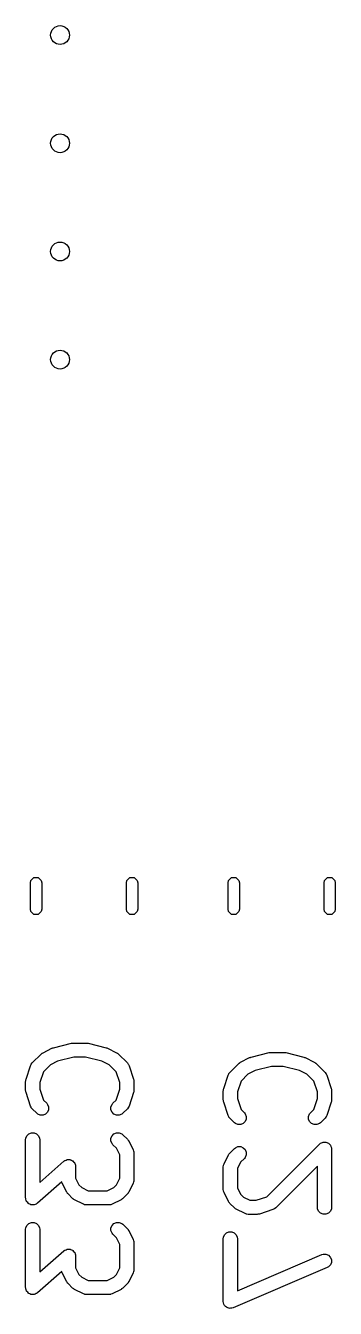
# Model space of a CAD drawing. Extents: x 2.52 to 5.05, y -5.23 to -2.64.
# Drawn here: x 3.771 to 3.9, y -4.488 to -3.951 of the extents above; entities that cross this region are included whole.
import ezdxf

# ---------------------------------------------------------------- set-up
doc = ezdxf.new("R2010")
doc.units = 0
doc.header["$MEASUREMENT"] = 0
doc.layers.add('BLACK', color=7, linetype='CONTINUOUS')

msp = doc.modelspace()

# ---------------------------------------------------------------- linework, layer by layer
at = {"layer": 'BLACK', "linetype": 'CONTINUOUS'}
for p, q in [((3.77283, -4.30943), (3.77301, -4.30852)), ((3.77283, -4.3205), (3.77283, -4.30943)), ((3.77301, -4.30852), (3.77429, -4.30724)), ((3.77429, -4.30724), (3.7761, -4.30724)), ((3.7761, -4.30724), (3.77738, -4.30852)), ((3.77738, -4.30852), (3.77756, -4.30943)), ((3.77756, -4.30943), (3.77756, -4.3205)), ((3.81299, -4.30943), (3.81317, -4.30852)), ((3.81299, -4.3205), (3.81299, -4.30943)), ((3.81317, -4.30852), (3.81445, -4.30724)), ((3.81445, -4.30724), (3.81626, -4.30724)), ((3.81626, -4.30724), (3.81754, -4.30852)), ((3.81754, -4.30852), (3.81772, -4.30943)), ((3.81772, -4.30943), (3.81772, -4.3205)), ((3.85551, -4.30943), (3.85569, -4.30852)), ((3.85551, -4.3205), (3.85551, -4.30943)), ((3.85569, -4.30852), (3.85697, -4.30724)), ((3.85697, -4.30724), (3.85878, -4.30724)), ((3.85878, -4.30724), (3.86006, -4.30852)), ((3.86006, -4.30852), (3.86024, -4.30943)), ((3.86024, -4.30943), (3.86024, -4.3205)), ((3.89567, -4.30943), (3.89585, -4.30852)), ((3.89567, -4.3205), (3.89567, -4.30943)), ((3.89585, -4.30852), (3.89713, -4.30724)), ((3.89713, -4.30724), (3.89894, -4.30724)), ((3.89894, -4.30724), (3.90021, -4.30852)), ((3.90021, -4.30852), (3.90039, -4.30943)), ((3.90039, -4.30943), (3.90039, -4.3205)), ((3.77301, -4.3214), (3.77283, -4.3205)), ((3.77756, -4.3205), (3.77738, -4.3214)), ((3.81317, -4.3214), (3.81299, -4.3205)), ((3.81772, -4.3205), (3.81754, -4.3214)), ((3.85569, -4.3214), (3.85551, -4.3205)), ((3.86024, -4.3205), (3.86006, -4.3214)), ((3.89585, -4.3214), (3.89567, -4.3205)), ((3.90039, -4.3205), (3.90021, -4.3214)), ((3.77429, -4.32268), (3.77301, -4.3214)), ((3.7761, -4.32268), (3.77429, -4.32268)), ((3.77738, -4.3214), (3.7761, -4.32268)), ((3.81445, -4.32268), (3.81317, -4.3214)), ((3.81626, -4.32268), (3.81445, -4.32268)), ((3.81754, -4.3214), (3.81626, -4.32268)), ((3.85697, -4.32268), (3.85569, -4.3214)), ((3.85878, -4.32268), (3.85697, -4.32268)), ((3.86006, -4.3214), (3.85878, -4.32268)), ((3.89713, -4.32268), (3.89585, -4.3214)), ((3.89894, -4.32268), (3.89713, -4.32268)), ((3.90021, -4.3214), (3.89894, -4.32268)), ((3.77812, -4.38056), (3.78187, -4.37869)), ((3.78187, -4.37869), (3.78191, -4.37867)), ((3.78191, -4.37867), (3.78192, -4.37866)), ((3.78192, -4.37866), (3.78217, -4.37857)), ((3.78217, -4.37857), (3.78241, -4.37848)), ((3.78241, -4.37848), (3.78243, -4.37848)), ((3.78243, -4.37848), (3.78247, -4.37846)), ((3.78247, -4.37846), (3.78997, -4.37659)), ((3.78997, -4.37659), (3.79007, -4.37657)), ((3.79007, -4.37657), (3.79011, -4.37656)), ((3.79011, -4.37656), (3.79033, -4.37654)), ((3.79033, -4.37654), (3.79054, -4.3765)), ((3.79054, -4.3765), (3.79058, -4.37651)), ((3.79058, -4.37651), (3.79068, -4.3765)), ((3.79068, -4.3765), (3.79631, -4.3765)), ((3.79631, -4.3765), (3.79641, -4.37651)), ((3.79641, -4.37651), (3.79645, -4.3765)), ((3.79645, -4.3765), (3.79667, -4.37654)), ((3.79667, -4.37654), (3.79689, -4.37656)), ((3.79689, -4.37656), (3.79693, -4.37657)), ((3.79693, -4.37657), (3.79703, -4.37659)), ((3.79703, -4.37659), (3.80452, -4.37846)), ((3.80452, -4.37846), (3.80457, -4.37848)), ((3.80457, -4.37848), (3.80459, -4.37848)), ((3.80459, -4.37848), (3.80483, -4.37857)), ((3.80483, -4.37857), (3.80507, -4.37866)), ((3.80507, -4.37866), (3.80509, -4.37867)), ((3.80509, -4.37867), (3.80513, -4.37869)), ((3.80513, -4.37869), (3.80888, -4.38056)), ((3.77323, -4.38531), (3.7736, -4.38486)), ((3.7736, -4.38486), (3.77735, -4.38111)), ((3.77735, -4.38111), (3.77757, -4.38093)), ((3.77757, -4.38093), (3.77763, -4.38087)), ((3.77763, -4.38087), (3.77771, -4.38081)), ((3.77771, -4.38081), (3.7778, -4.38075)), ((3.7778, -4.38075), (3.77787, -4.38072)), ((3.77787, -4.38072), (3.77812, -4.38056)), ((3.78422, -4.38411), (3.78119, -4.38563)), ((3.79105, -4.38241), (3.78422, -4.38411)), ((3.79595, -4.38241), (3.79105, -4.38241)), ((3.80278, -4.38411), (3.79595, -4.38241)), ((3.80581, -4.38563), (3.80278, -4.38411)), ((3.80888, -4.38056), (3.80913, -4.38072)), ((3.80913, -4.38072), (3.8092, -4.38075)), ((3.8092, -4.38075), (3.80928, -4.38081)), ((3.80928, -4.38081), (3.80937, -4.38087)), ((3.80937, -4.38087), (3.80942, -4.38093)), ((3.80942, -4.38093), (3.80965, -4.38111)), ((3.80965, -4.38111), (3.81339, -4.38486)), ((3.81339, -4.38486), (3.81376, -4.38531)), ((3.85628, -4.3888), (3.86003, -4.38505)), ((3.86003, -4.38505), (3.86025, -4.38487)), ((3.86025, -4.38487), (3.8603, -4.38481)), ((3.8603, -4.38481), (3.86039, -4.38475)), ((3.86039, -4.38475), (3.86047, -4.38468)), ((3.86047, -4.38468), (3.86054, -4.38465)), ((3.86054, -4.38465), (3.86079, -4.3845)), ((3.86079, -4.3845), (3.86454, -4.38262)), ((3.86454, -4.38262), (3.86458, -4.38261)), ((3.86458, -4.38261), (3.8646, -4.38259)), ((3.8646, -4.38259), (3.86484, -4.38251)), ((3.86484, -4.38251), (3.86508, -4.38242)), ((3.86508, -4.38242), (3.8651, -4.38241)), ((3.8651, -4.38241), (3.86515, -4.3824)), ((3.86515, -4.3824), (3.87265, -4.38052)), ((3.87265, -4.38052), (3.87275, -4.38051)), ((3.87275, -4.38051), (3.87279, -4.38049)), ((3.87279, -4.38049), (3.873, -4.38047)), ((3.873, -4.38047), (3.87322, -4.38044)), ((3.87322, -4.38044), (3.87326, -4.38045)), ((3.87326, -4.38045), (3.87336, -4.38044)), ((3.87336, -4.38044), (3.87899, -4.38044)), ((3.87899, -4.38044), (3.87909, -4.38045)), ((3.87909, -4.38045), (3.87913, -4.38044)), ((3.87913, -4.38044), (3.87935, -4.38047)), ((3.87935, -4.38047), (3.87956, -4.38049)), ((3.87956, -4.38049), (3.8796, -4.38051)), ((3.8796, -4.38051), (3.8797, -4.38052)), ((3.8797, -4.38052), (3.8872, -4.3824)), ((3.8872, -4.3824), (3.88724, -4.38241)), ((3.88724, -4.38241), (3.88727, -4.38242)), ((3.88727, -4.38242), (3.8875, -4.38251)), ((3.8875, -4.38251), (3.88775, -4.38259)), ((3.88775, -4.38259), (3.88776, -4.38261)), ((3.88776, -4.38261), (3.88781, -4.38262)), ((3.88781, -4.38262), (3.89156, -4.3845)), ((3.89156, -4.3845), (3.8918, -4.38465)), ((3.8918, -4.38465), (3.89188, -4.38468)), ((3.89188, -4.38468), (3.89196, -4.38475)), ((3.89196, -4.38475), (3.89205, -4.38481)), ((3.89205, -4.38481), (3.8921, -4.38487)), ((3.8921, -4.38487), (3.89232, -4.38505)), ((3.89232, -4.38505), (3.89607, -4.3888)), ((3.77101, -4.39164), (3.77289, -4.38602)), ((3.77289, -4.38602), (3.77312, -4.38549)), ((3.77312, -4.38549), (3.77319, -4.38541)), ((3.77319, -4.38541), (3.77323, -4.38531)), ((3.77827, -4.38855), (3.77676, -4.39306)), ((3.78119, -4.38563), (3.77827, -4.38855)), ((3.80873, -4.38855), (3.80581, -4.38563)), ((3.81023, -4.39306), (3.80873, -4.38855)), ((3.81376, -4.38531), (3.8138, -4.38541)), ((3.8138, -4.38541), (3.81387, -4.38549)), ((3.81387, -4.38549), (3.81411, -4.38602)), ((3.81411, -4.38602), (3.81598, -4.39164)), ((3.85369, -4.39558), (3.85556, -4.38995)), ((3.85556, -4.38995), (3.8558, -4.38943)), ((3.8558, -4.38943), (3.85587, -4.38935)), ((3.85587, -4.38935), (3.85591, -4.38925)), ((3.85591, -4.38925), (3.85628, -4.3888)), ((3.86386, -4.38957), (3.86094, -4.39248)), ((3.86689, -4.38805), (3.86386, -4.38957)), ((3.87373, -4.38634), (3.86689, -4.38805)), ((3.87862, -4.38634), (3.87373, -4.38634)), ((3.88545, -4.38805), (3.87862, -4.38634)), ((3.88849, -4.38957), (3.88545, -4.38805)), ((3.8914, -4.39248), (3.88849, -4.38957)), ((3.89607, -4.3888), (3.89644, -4.38925)), ((3.89644, -4.38925), (3.89648, -4.38935)), ((3.89648, -4.38935), (3.89655, -4.38943)), ((3.89655, -4.38943), (3.89679, -4.38995)), ((3.89679, -4.38995), (3.89866, -4.39558)), ((3.77086, -4.39258), (3.77089, -4.39228)), ((3.77086, -4.39633), (3.77086, -4.39258)), ((3.77088, -4.39221), (3.77091, -4.3921)), ((3.77089, -4.39228), (3.77088, -4.39221)), ((3.77091, -4.3921), (3.77092, -4.392)), ((3.77092, -4.392), (3.77095, -4.39193)), ((3.77095, -4.39193), (3.77101, -4.39164)), ((3.77676, -4.39306), (3.77676, -4.39585)), ((3.77676, -4.39585), (3.77827, -4.40035)), ((3.80873, -4.40035), (3.81023, -4.39585)), ((3.81023, -4.39585), (3.81023, -4.39306)), ((3.81598, -4.39164), (3.81605, -4.39193)), ((3.81605, -4.39193), (3.81608, -4.392)), ((3.81608, -4.392), (3.81609, -4.3921)), ((3.81609, -4.3921), (3.81611, -4.39221)), ((3.81611, -4.39221), (3.81611, -4.39228)), ((3.81611, -4.39228), (3.81613, -4.39258)), ((3.81613, -4.39258), (3.81613, -4.39633)), ((3.85359, -4.39594), (3.85362, -4.39586)), ((3.85362, -4.39586), (3.85369, -4.39558)), ((3.86094, -4.39248), (3.85944, -4.39699)), ((3.89291, -4.39699), (3.8914, -4.39248)), ((3.89866, -4.39558), (3.89873, -4.39586)), ((3.89873, -4.39586), (3.89876, -4.39594)), ((3.77089, -4.39662), (3.77086, -4.39633)), ((3.77088, -4.39669), (3.77089, -4.39662)), ((3.77091, -4.3968), (3.77088, -4.39669)), ((3.77092, -4.3969), (3.77091, -4.3968)), ((3.77095, -4.39697), (3.77092, -4.3969)), ((3.77101, -4.39726), (3.77095, -4.39697)), ((3.77289, -4.40288), (3.77101, -4.39726)), ((3.77827, -4.40035), (3.77965, -4.40174)), ((3.80734, -4.40174), (3.80873, -4.40035)), ((3.81598, -4.39726), (3.81411, -4.40288)), ((3.81605, -4.39697), (3.81598, -4.39726)), ((3.81608, -4.3969), (3.81605, -4.39697)), ((3.81609, -4.3968), (3.81608, -4.3969)), ((3.81611, -4.39669), (3.81609, -4.3968)), ((3.81613, -4.39633), (3.81611, -4.39662)), ((3.81611, -4.39662), (3.81611, -4.39669)), ((3.85354, -4.39651), (3.85356, -4.39622)), ((3.85354, -4.40026), (3.85354, -4.39651)), ((3.85356, -4.40055), (3.85354, -4.40026)), ((3.85356, -4.39614), (3.85358, -4.39604)), ((3.85356, -4.39622), (3.85356, -4.39614)), ((3.85356, -4.40063), (3.85356, -4.40055)), ((3.85358, -4.40073), (3.85356, -4.40063)), ((3.85358, -4.39604), (3.85359, -4.39594)), ((3.85359, -4.40084), (3.85358, -4.40073)), ((3.85362, -4.40091), (3.85359, -4.40084)), ((3.85369, -4.4012), (3.85362, -4.40091)), ((3.85556, -4.40682), (3.85369, -4.4012)), ((3.85944, -4.39699), (3.85944, -4.39978)), ((3.85944, -4.39978), (3.86094, -4.40429)), ((3.8914, -4.40429), (3.89291, -4.39978)), ((3.89291, -4.39978), (3.89291, -4.39699)), ((3.89866, -4.4012), (3.89679, -4.40682)), ((3.89873, -4.40091), (3.89866, -4.4012)), ((3.89876, -4.40084), (3.89873, -4.40091)), ((3.89876, -4.39594), (3.89877, -4.39604)), ((3.89877, -4.40073), (3.89876, -4.40084)), ((3.89877, -4.39604), (3.89879, -4.39614)), ((3.89879, -4.40063), (3.89877, -4.40073)), ((3.89879, -4.39614), (3.89878, -4.39622)), ((3.89878, -4.39622), (3.89881, -4.39651)), ((3.89881, -4.40026), (3.89878, -4.40055)), ((3.89878, -4.40055), (3.89879, -4.40063)), ((3.89881, -4.39651), (3.89881, -4.40026)), ((3.77312, -4.40341), (3.77289, -4.40288)), ((3.77319, -4.40349), (3.77312, -4.40341)), ((3.77323, -4.40359), (3.77319, -4.40349)), ((3.7736, -4.40404), (3.77323, -4.40359)), ((3.77547, -4.40591), (3.7736, -4.40404)), ((3.77592, -4.40628), (3.77547, -4.40591)), ((3.77699, -4.40672), (3.77592, -4.40628)), ((3.7792, -4.40628), (3.77814, -4.40672)), ((3.78002, -4.40546), (3.7792, -4.40628)), ((3.77965, -4.40174), (3.78002, -4.40218)), ((3.78002, -4.40218), (3.78046, -4.40325)), ((3.78046, -4.4044), (3.78002, -4.40546)), ((3.78046, -4.40325), (3.78046, -4.4044)), ((3.80654, -4.40325), (3.80698, -4.40218)), ((3.80654, -4.4044), (3.80654, -4.40325)), ((3.80698, -4.40546), (3.80654, -4.4044)), ((3.80698, -4.40218), (3.80734, -4.40174)), ((3.80779, -4.40628), (3.80698, -4.40546)), ((3.80886, -4.40672), (3.80779, -4.40628)), ((3.81107, -4.40628), (3.81001, -4.40672)), ((3.81152, -4.40591), (3.81107, -4.40628)), ((3.81339, -4.40404), (3.81152, -4.40591)), ((3.81376, -4.40359), (3.81339, -4.40404)), ((3.8138, -4.40349), (3.81376, -4.40359)), ((3.81387, -4.40341), (3.8138, -4.40349)), ((3.81411, -4.40288), (3.81387, -4.40341)), ((3.86094, -4.40429), (3.86233, -4.40567)), ((3.86233, -4.40567), (3.86269, -4.40612)), ((3.86269, -4.40612), (3.86313, -4.40719)), ((3.88921, -4.40719), (3.88965, -4.40612)), ((3.88965, -4.40612), (3.89002, -4.40567)), ((3.89002, -4.40567), (3.8914, -4.40429)), ((3.77814, -4.40672), (3.77699, -4.40672)), ((3.81001, -4.40672), (3.80886, -4.40672)), ((3.8558, -4.40735), (3.85556, -4.40682)), ((3.85587, -4.40743), (3.8558, -4.40735)), ((3.85591, -4.40753), (3.85587, -4.40743)), ((3.85628, -4.40797), (3.85591, -4.40753)), ((3.85815, -4.40985), (3.85628, -4.40797)), ((3.8586, -4.41022), (3.85815, -4.40985)), ((3.85966, -4.41066), (3.8586, -4.41022)), ((3.86081, -4.41066), (3.85966, -4.41066)), ((3.86188, -4.41022), (3.86081, -4.41066)), ((3.86269, -4.4094), (3.86188, -4.41022)), ((3.86313, -4.40834), (3.86269, -4.4094)), ((3.86313, -4.40719), (3.86313, -4.40834)), ((3.88921, -4.40834), (3.88921, -4.40719)), ((3.88965, -4.4094), (3.88921, -4.40834)), ((3.89047, -4.41022), (3.88965, -4.4094)), ((3.89153, -4.41066), (3.89047, -4.41022)), ((3.89269, -4.41066), (3.89153, -4.41066)), ((3.89375, -4.41022), (3.89269, -4.41066)), ((3.8942, -4.40985), (3.89375, -4.41022)), ((3.89607, -4.40797), (3.8942, -4.40985)), ((3.89644, -4.40753), (3.89607, -4.40797)), ((3.89648, -4.40743), (3.89644, -4.40753)), ((3.89655, -4.40735), (3.89648, -4.40743)), ((3.89679, -4.40682), (3.89655, -4.40735)), ((3.77086, -4.41695), (3.77092, -4.41637)), ((3.77086, -4.44132), (3.77086, -4.41695)), ((3.77092, -4.41637), (3.77136, -4.41531)), ((3.77136, -4.41531), (3.77217, -4.41449)), ((3.77217, -4.41449), (3.77324, -4.41405)), ((3.77324, -4.41405), (3.77439, -4.41405)), ((3.77439, -4.41405), (3.77545, -4.41449)), ((3.77545, -4.41449), (3.77627, -4.41531)), ((3.77627, -4.41531), (3.77671, -4.41637)), ((3.77671, -4.41637), (3.77676, -4.41695)), ((3.77676, -4.41695), (3.77676, -4.43481)), ((3.80654, -4.41637), (3.80698, -4.41531)), ((3.80654, -4.41752), (3.80654, -4.41637)), ((3.80698, -4.41531), (3.80779, -4.41449)), ((3.80779, -4.41449), (3.80886, -4.41405)), ((3.80886, -4.41405), (3.81001, -4.41405)), ((3.81001, -4.41405), (3.81107, -4.41449)), ((3.81107, -4.41449), (3.81152, -4.41486)), ((3.81152, -4.41486), (3.81339, -4.41673)), ((3.81339, -4.41673), (3.81358, -4.41696)), ((3.81358, -4.41696), (3.81364, -4.41701)), ((3.81364, -4.41701), (3.8137, -4.4171)), ((3.8137, -4.4171), (3.81376, -4.41718)), ((3.81376, -4.41718), (3.81379, -4.41725)), ((3.81379, -4.41725), (3.81395, -4.4175)), ((3.80698, -4.41859), (3.80654, -4.41752)), ((3.80734, -4.41904), (3.80698, -4.41859)), ((3.80888, -4.42057), (3.80734, -4.41904)), ((3.81023, -4.42327), (3.80888, -4.42057)), ((3.81395, -4.4175), (3.81582, -4.42125)), ((3.81582, -4.42125), (3.81603, -4.42179)), ((3.81603, -4.42179), (3.81604, -4.4219)), ((3.81604, -4.4219), (3.81608, -4.422)), ((3.81608, -4.422), (3.81613, -4.42257)), ((3.81613, -4.42257), (3.81613, -4.43382)), ((3.85609, -4.42277), (3.85628, -4.42255)), ((3.85628, -4.42255), (3.85815, -4.42067)), ((3.85815, -4.42067), (3.8586, -4.4203)), ((3.8586, -4.4203), (3.85966, -4.41986)), ((3.85966, -4.41986), (3.86081, -4.41986)), ((3.86081, -4.41986), (3.86188, -4.4203)), ((3.86188, -4.4203), (3.86269, -4.42112)), ((3.86269, -4.42112), (3.86313, -4.42218)), ((3.86313, -4.42218), (3.86313, -4.42334)), ((3.87177, -4.4408), (3.89377, -4.4188)), ((3.89377, -4.4188), (3.89422, -4.41843)), ((3.89422, -4.41843), (3.89497, -4.41812)), ((3.89497, -4.41812), (3.89528, -4.41799)), ((3.89528, -4.41799), (3.89644, -4.41799)), ((3.89644, -4.41799), (3.8975, -4.41843)), ((3.8975, -4.41843), (3.89831, -4.41924)), ((3.89831, -4.41924), (3.89857, -4.41986)), ((3.89857, -4.41986), (3.89876, -4.42031)), ((3.89876, -4.42031), (3.89881, -4.42088)), ((3.89881, -4.42088), (3.89881, -4.44526)), ((3.77676, -4.43481), (3.78687, -4.42597)), ((3.78687, -4.42597), (3.78711, -4.4258)), ((3.78711, -4.4258), (3.78717, -4.42574)), ((3.78717, -4.42574), (3.78722, -4.42572)), ((3.78722, -4.42572), (3.78734, -4.42564)), ((3.78734, -4.42564), (3.78779, -4.42548)), ((3.78779, -4.42548), (3.78823, -4.4253)), ((3.78823, -4.4253), (3.78833, -4.4253)), ((3.78833, -4.4253), (3.78843, -4.42527)), ((3.78843, -4.42527), (3.78891, -4.4253)), ((3.78891, -4.4253), (3.78939, -4.4253)), ((3.78939, -4.4253), (3.78948, -4.42534)), ((3.78948, -4.42534), (3.78958, -4.42535)), ((3.78958, -4.42535), (3.79001, -4.42556)), ((3.79001, -4.42556), (3.79045, -4.42574)), ((3.79045, -4.42574), (3.79052, -4.42581)), ((3.79052, -4.42581), (3.79061, -4.42586)), ((3.79061, -4.42586), (3.79093, -4.42622)), ((3.79093, -4.42622), (3.79127, -4.42656)), ((3.79127, -4.42656), (3.7913, -4.42665)), ((3.7913, -4.42665), (3.79137, -4.42672)), ((3.79137, -4.42672), (3.79152, -4.42718)), ((3.79152, -4.42718), (3.79171, -4.42762)), ((3.79171, -4.42762), (3.79172, -4.42776)), ((3.79172, -4.42776), (3.79174, -4.42781)), ((3.79174, -4.42781), (3.79173, -4.42789)), ((3.79173, -4.42789), (3.79176, -4.4282)), ((3.81023, -4.43312), (3.81023, -4.42327)), ((3.85354, -4.42838), (3.85359, -4.42781)), ((3.85359, -4.42781), (3.85363, -4.42771)), ((3.85363, -4.42771), (3.85364, -4.4276)), ((3.85364, -4.4276), (3.85385, -4.42706)), ((3.85385, -4.42706), (3.85572, -4.42331)), ((3.85572, -4.42331), (3.85588, -4.42307)), ((3.85588, -4.42307), (3.85591, -4.42299)), ((3.85591, -4.42299), (3.85598, -4.42291)), ((3.85598, -4.42291), (3.85603, -4.42282)), ((3.85603, -4.42282), (3.85609, -4.42277)), ((3.86079, -4.42638), (3.85944, -4.42908)), ((3.86233, -4.42485), (3.86079, -4.42638)), ((3.86269, -4.4244), (3.86233, -4.42485)), ((3.86313, -4.42334), (3.86269, -4.4244)), ((3.89291, -4.42801), (3.87545, -4.44547)), ((3.89291, -4.44526), (3.89291, -4.42801)), ((3.79176, -4.4282), (3.79176, -4.43312)), ((3.79176, -4.43312), (3.79311, -4.43582)), ((3.80888, -4.43582), (3.81023, -4.43312)), ((3.85354, -4.43776), (3.85354, -4.42838)), ((3.85944, -4.42908), (3.85944, -4.43706)), ((3.78597, -4.43461), (3.77576, -4.44354)), ((3.78617, -4.43514), (3.78597, -4.43461)), ((3.78804, -4.43889), (3.78617, -4.43514)), ((3.79311, -4.43582), (3.79431, -4.43702)), ((3.79431, -4.43702), (3.79701, -4.43837)), ((3.79701, -4.43837), (3.80499, -4.43837)), ((3.80499, -4.43837), (3.80768, -4.43702)), ((3.80768, -4.43702), (3.80888, -4.43582)), ((3.81582, -4.43514), (3.81395, -4.43889)), ((3.81603, -4.4346), (3.81582, -4.43514)), ((3.81604, -4.43449), (3.81603, -4.4346)), ((3.81608, -4.4344), (3.81604, -4.43449)), ((3.81613, -4.43382), (3.81608, -4.4344)), ((3.85359, -4.43833), (3.85354, -4.43776)), ((3.85363, -4.43843), (3.85359, -4.43833)), ((3.85364, -4.43854), (3.85363, -4.43843)), ((3.85385, -4.43908), (3.85364, -4.43854)), ((3.85944, -4.43706), (3.86079, -4.43976)), ((3.77089, -4.44162), (3.77086, -4.44132)), ((3.77088, -4.4417), (3.77089, -4.44162)), ((3.7709, -4.44176), (3.77088, -4.4417)), ((3.77092, -4.4419), (3.7709, -4.44176)), ((3.7711, -4.44234), (3.77092, -4.4419)), ((3.77125, -4.44279), (3.7711, -4.44234)), ((3.77132, -4.44287), (3.77125, -4.44279)), ((3.77136, -4.44296), (3.77132, -4.44287)), ((3.7717, -4.4433), (3.77136, -4.44296)), ((3.77201, -4.44366), (3.7717, -4.4433)), ((3.7721, -4.4437), (3.77201, -4.44366)), ((3.77217, -4.44377), (3.7721, -4.4437)), ((3.77261, -4.44396), (3.77217, -4.44377)), ((3.77304, -4.44417), (3.77261, -4.44396)), ((3.77314, -4.44418), (3.77304, -4.44417)), ((3.77324, -4.44422), (3.77314, -4.44418)), ((3.77372, -4.44422), (3.77324, -4.44422)), ((3.77419, -4.44425), (3.77372, -4.44422)), ((3.77429, -4.44422), (3.77419, -4.44425)), ((3.77439, -4.44422), (3.77429, -4.44422)), ((3.77483, -4.44403), (3.77439, -4.44422)), ((3.77529, -4.44388), (3.77483, -4.44403)), ((3.7754, -4.4438), (3.77529, -4.44388)), ((3.77545, -4.44377), (3.7754, -4.4438)), ((3.77551, -4.44372), (3.77545, -4.44377)), ((3.77576, -4.44354), (3.77551, -4.44372)), ((3.7882, -4.43914), (3.78804, -4.43889)), ((3.78823, -4.43921), (3.7882, -4.43914)), ((3.7883, -4.43929), (3.78823, -4.43921)), ((3.78835, -4.43938), (3.7883, -4.43929)), ((3.78841, -4.43943), (3.78835, -4.43938)), ((3.7886, -4.43966), (3.78841, -4.43943)), ((3.79047, -4.44153), (3.7886, -4.43966)), ((3.7907, -4.44172), (3.79047, -4.44153)), ((3.79075, -4.44178), (3.7907, -4.44172)), ((3.79084, -4.44183), (3.79075, -4.44178)), ((3.79092, -4.4419), (3.79084, -4.44183)), ((3.79099, -4.44193), (3.79092, -4.4419)), ((3.79124, -4.44209), (3.79099, -4.44193)), ((3.79499, -4.44396), (3.79124, -4.44209)), ((3.79553, -4.44417), (3.79499, -4.44396)), ((3.79563, -4.44418), (3.79553, -4.44417)), ((3.79573, -4.44422), (3.79563, -4.44418)), ((3.79631, -4.44427), (3.79573, -4.44422)), ((3.80626, -4.44422), (3.80568, -4.44427)), ((3.80636, -4.44418), (3.80626, -4.44422)), ((3.80646, -4.44417), (3.80636, -4.44418)), ((3.807, -4.44396), (3.80646, -4.44417)), ((3.81075, -4.44209), (3.807, -4.44396)), ((3.811, -4.44193), (3.81075, -4.44209)), ((3.81107, -4.4419), (3.811, -4.44193)), ((3.81115, -4.44183), (3.81107, -4.4419)), ((3.81124, -4.44178), (3.81115, -4.44183)), ((3.81129, -4.44172), (3.81124, -4.44178)), ((3.81152, -4.44153), (3.81129, -4.44172)), ((3.81339, -4.43966), (3.81152, -4.44153)), ((3.81358, -4.43943), (3.81339, -4.43966)), ((3.81364, -4.43938), (3.81358, -4.43943)), ((3.8137, -4.43929), (3.81364, -4.43938)), ((3.81376, -4.43921), (3.8137, -4.43929)), ((3.81379, -4.43914), (3.81376, -4.43921)), ((3.81395, -4.43889), (3.81379, -4.43914)), ((3.85572, -4.44283), (3.85385, -4.43908)), ((3.85588, -4.44308), (3.85572, -4.44283)), ((3.85591, -4.44315), (3.85588, -4.44308)), ((3.85598, -4.44323), (3.85591, -4.44315)), ((3.85603, -4.44332), (3.85598, -4.44323)), ((3.85609, -4.44337), (3.85603, -4.44332)), ((3.85628, -4.4436), (3.85609, -4.44337)), ((3.85815, -4.44547), (3.85628, -4.4436)), ((3.86079, -4.43976), (3.86199, -4.44096)), ((3.86199, -4.44096), (3.86469, -4.4423)), ((3.86469, -4.4423), (3.86726, -4.4423)), ((3.86726, -4.4423), (3.87177, -4.4408)), ((3.80568, -4.44427), (3.79631, -4.44427)), ((3.85838, -4.44566), (3.85815, -4.44547)), ((3.85843, -4.44571), (3.85838, -4.44566)), ((3.85852, -4.44577), (3.85843, -4.44571)), ((3.8586, -4.44584), (3.85852, -4.44577)), ((3.85867, -4.44587), (3.8586, -4.44584)), ((3.85892, -4.44602), (3.85867, -4.44587)), ((3.86267, -4.4479), (3.85892, -4.44602)), ((3.86321, -4.4481), (3.86267, -4.4479)), ((3.86331, -4.44811), (3.86321, -4.4481)), ((3.86341, -4.44815), (3.86331, -4.44811)), ((3.86399, -4.44821), (3.86341, -4.44815)), ((3.86774, -4.44821), (3.86399, -4.44821)), ((3.86803, -4.44818), (3.86774, -4.44821)), ((3.86811, -4.44819), (3.86803, -4.44818)), ((3.86821, -4.44816), (3.86811, -4.44819)), ((3.86831, -4.44815), (3.86821, -4.44816)), ((3.86839, -4.44812), (3.86831, -4.44815)), ((3.86867, -4.44806), (3.86839, -4.44812)), ((3.8743, -4.44618), (3.86867, -4.44806)), ((3.87482, -4.44595), (3.8743, -4.44618)), ((3.8749, -4.44588), (3.87482, -4.44595)), ((3.875, -4.44584), (3.8749, -4.44588)), ((3.87545, -4.44547), (3.875, -4.44584)), ((3.89296, -4.44583), (3.89291, -4.44526)), ((3.8934, -4.4469), (3.89296, -4.44583)), ((3.89422, -4.44771), (3.8934, -4.4469)), ((3.89528, -4.44815), (3.89422, -4.44771)), ((3.89644, -4.44815), (3.89528, -4.44815)), ((3.8975, -4.44771), (3.89644, -4.44815)), ((3.89831, -4.4469), (3.8975, -4.44771)), ((3.89876, -4.44583), (3.89831, -4.4469)), ((3.89881, -4.44526), (3.89876, -4.44583)), ((3.77086, -4.45444), (3.77092, -4.45387)), ((3.77086, -4.47882), (3.77086, -4.45444)), ((3.77092, -4.45387), (3.77136, -4.4528)), ((3.77136, -4.4528), (3.77217, -4.45199)), ((3.77217, -4.45199), (3.77324, -4.45155)), ((3.77324, -4.45155), (3.77439, -4.45155)), ((3.77439, -4.45155), (3.77545, -4.45199)), ((3.77545, -4.45199), (3.77627, -4.4528)), ((3.77627, -4.4528), (3.77671, -4.45387)), ((3.77671, -4.45387), (3.77676, -4.45444)), ((3.77676, -4.45444), (3.77676, -4.47231)), ((3.80654, -4.45387), (3.80698, -4.4528)), ((3.80654, -4.45502), (3.80654, -4.45387)), ((3.80698, -4.4528), (3.80779, -4.45199)), ((3.80779, -4.45199), (3.80886, -4.45155)), ((3.80886, -4.45155), (3.81001, -4.45155)), ((3.81001, -4.45155), (3.81107, -4.45199)), ((3.81107, -4.45199), (3.81152, -4.45236)), ((3.81152, -4.45236), (3.81339, -4.45423)), ((3.81339, -4.45423), (3.81358, -4.45446)), ((3.81358, -4.45446), (3.81364, -4.45451)), ((3.81364, -4.45451), (3.8137, -4.4546)), ((3.8137, -4.4546), (3.81376, -4.45468)), ((3.81376, -4.45468), (3.81379, -4.45475)), ((3.81379, -4.45475), (3.81395, -4.455)), ((3.80698, -4.45608), (3.80654, -4.45502)), ((3.80734, -4.45653), (3.80698, -4.45608)), ((3.80888, -4.45807), (3.80734, -4.45653)), ((3.81023, -4.46076), (3.80888, -4.45807)), ((3.81395, -4.455), (3.81582, -4.45875)), ((3.81582, -4.45875), (3.81603, -4.45929)), ((3.81603, -4.45929), (3.81604, -4.45939)), ((3.81604, -4.45939), (3.81608, -4.45949)), ((3.81608, -4.45949), (3.81613, -4.46007)), ((3.81613, -4.46007), (3.81613, -4.47132)), ((3.85354, -4.45838), (3.85359, -4.4578)), ((3.85354, -4.48463), (3.85354, -4.45838)), ((3.85359, -4.4578), (3.85403, -4.45674)), ((3.85403, -4.45674), (3.85485, -4.45593)), ((3.85485, -4.45593), (3.85591, -4.45548)), ((3.85591, -4.45548), (3.85706, -4.45548)), ((3.85706, -4.45548), (3.85813, -4.45593)), ((3.85813, -4.45593), (3.85894, -4.45674)), ((3.85894, -4.45674), (3.85938, -4.4578)), ((3.85938, -4.4578), (3.85944, -4.45838)), ((3.85944, -4.45838), (3.85944, -4.48015)), ((3.77676, -4.47231), (3.78687, -4.46347)), ((3.78687, -4.46347), (3.78711, -4.46329)), ((3.78711, -4.46329), (3.78717, -4.46324)), ((3.78717, -4.46324), (3.78722, -4.46322)), ((3.78722, -4.46322), (3.78734, -4.46313)), ((3.78734, -4.46313), (3.78779, -4.46298)), ((3.78779, -4.46298), (3.78823, -4.4628)), ((3.78823, -4.4628), (3.78833, -4.4628)), ((3.78833, -4.4628), (3.78843, -4.46276)), ((3.78843, -4.46276), (3.78891, -4.4628)), ((3.78891, -4.4628), (3.78939, -4.4628)), ((3.78939, -4.4628), (3.78948, -4.46283)), ((3.78948, -4.46283), (3.78958, -4.46284)), ((3.78958, -4.46284), (3.79001, -4.46305)), ((3.79001, -4.46305), (3.79045, -4.46324)), ((3.79045, -4.46324), (3.79052, -4.46331)), ((3.79052, -4.46331), (3.79061, -4.46335)), ((3.79061, -4.46335), (3.79093, -4.46371)), ((3.79093, -4.46371), (3.79127, -4.46405)), ((3.79127, -4.46405), (3.7913, -4.46414)), ((3.7913, -4.46414), (3.79137, -4.46422)), ((3.79137, -4.46422), (3.79152, -4.46467)), ((3.79152, -4.46467), (3.79171, -4.46512)), ((3.79171, -4.46512), (3.79172, -4.46526)), ((3.79172, -4.46526), (3.79174, -4.46531)), ((3.79174, -4.46531), (3.79173, -4.46539)), ((3.79173, -4.46539), (3.79176, -4.46569)), ((3.79176, -4.46569), (3.79176, -4.47062)), ((3.81023, -4.47062), (3.81023, -4.46076)), ((3.85944, -4.48015), (3.8947, -4.46504)), ((3.8947, -4.46504), (3.89525, -4.46487)), ((3.89525, -4.46487), (3.8964, -4.46485)), ((3.8964, -4.46485), (3.89747, -4.46528)), ((3.89747, -4.46528), (3.89829, -4.46608)), ((3.79176, -4.47062), (3.79311, -4.47332)), ((3.80888, -4.47332), (3.81023, -4.47062)), ((3.89702, -4.47047), (3.85765, -4.48734)), ((3.89753, -4.47019), (3.89702, -4.47047)), ((3.89833, -4.46936), (3.89753, -4.47019)), ((3.89829, -4.46608), (3.89875, -4.46714)), ((3.89876, -4.46829), (3.89833, -4.46936)), ((3.89875, -4.46714), (3.89876, -4.46829)), ((3.78597, -4.4721), (3.77576, -4.48104)), ((3.78617, -4.47264), (3.78597, -4.4721)), ((3.78804, -4.47639), (3.78617, -4.47264)), ((3.7882, -4.47663), (3.78804, -4.47639)), ((3.79311, -4.47332), (3.79431, -4.47451)), ((3.79431, -4.47451), (3.79701, -4.47586)), ((3.79701, -4.47586), (3.80499, -4.47586)), ((3.80499, -4.47586), (3.80768, -4.47451)), ((3.80768, -4.47451), (3.80888, -4.47332)), ((3.81395, -4.47639), (3.81379, -4.47663)), ((3.81582, -4.47264), (3.81395, -4.47639)), ((3.81603, -4.4721), (3.81582, -4.47264)), ((3.81604, -4.47199), (3.81603, -4.4721)), ((3.81608, -4.47189), (3.81604, -4.47199)), ((3.81613, -4.47132), (3.81608, -4.47189)), ((3.77089, -4.47912), (3.77086, -4.47882)), ((3.77088, -4.4792), (3.77089, -4.47912)), ((3.7709, -4.47925), (3.77088, -4.4792)), ((3.77092, -4.47939), (3.7709, -4.47925)), ((3.7711, -4.47983), (3.77092, -4.47939)), ((3.77125, -4.48029), (3.7711, -4.47983)), ((3.77132, -4.48036), (3.77125, -4.48029)), ((3.77136, -4.48046), (3.77132, -4.48036)), ((3.7717, -4.48079), (3.77136, -4.48046)), ((3.77201, -4.48116), (3.7717, -4.48079)), ((3.7721, -4.4812), (3.77201, -4.48116)), ((3.77217, -4.48127), (3.7721, -4.4812)), ((3.77261, -4.48145), (3.77217, -4.48127)), ((3.77304, -4.48167), (3.77261, -4.48145)), ((3.77314, -4.48167), (3.77304, -4.48167)), ((3.77324, -4.48171), (3.77314, -4.48167)), ((3.77372, -4.48171), (3.77324, -4.48171)), ((3.77419, -4.48174), (3.77372, -4.48171)), ((3.77429, -4.48171), (3.77419, -4.48174)), ((3.77439, -4.48171), (3.77429, -4.48171)), ((3.77483, -4.48153), (3.77439, -4.48171)), ((3.77529, -4.48137), (3.77483, -4.48153)), ((3.7754, -4.48129), (3.77529, -4.48137)), ((3.77545, -4.48127), (3.7754, -4.48129)), ((3.77551, -4.48122), (3.77545, -4.48127)), ((3.77576, -4.48104), (3.77551, -4.48122)), ((3.78823, -4.47671), (3.7882, -4.47663)), ((3.7883, -4.47679), (3.78823, -4.47671)), ((3.78835, -4.47688), (3.7883, -4.47679)), ((3.78841, -4.47693), (3.78835, -4.47688)), ((3.7886, -4.47715), (3.78841, -4.47693)), ((3.79047, -4.47903), (3.7886, -4.47715)), ((3.7907, -4.47921), (3.79047, -4.47903)), ((3.79075, -4.47927), (3.7907, -4.47921)), ((3.79084, -4.47933), (3.79075, -4.47927)), ((3.79092, -4.4794), (3.79084, -4.47933)), ((3.79099, -4.47943), (3.79092, -4.4794)), ((3.79124, -4.47958), (3.79099, -4.47943)), ((3.79499, -4.48146), (3.79124, -4.47958)), ((3.79553, -4.48166), (3.79499, -4.48146)), ((3.79563, -4.48167), (3.79553, -4.48166)), ((3.79573, -4.48171), (3.79563, -4.48167)), ((3.79631, -4.48177), (3.79573, -4.48171)), ((3.80568, -4.48177), (3.79631, -4.48177)), ((3.80626, -4.48171), (3.80568, -4.48177)), ((3.80636, -4.48167), (3.80626, -4.48171)), ((3.80646, -4.48166), (3.80636, -4.48167)), ((3.807, -4.48146), (3.80646, -4.48166)), ((3.81075, -4.47958), (3.807, -4.48146)), ((3.811, -4.47943), (3.81075, -4.47958)), ((3.81107, -4.4794), (3.811, -4.47943)), ((3.81115, -4.47933), (3.81107, -4.4794)), ((3.81124, -4.47927), (3.81115, -4.47933)), ((3.81129, -4.47921), (3.81124, -4.47927)), ((3.81152, -4.47903), (3.81129, -4.47921)), ((3.81339, -4.47715), (3.81152, -4.47903)), ((3.81358, -4.47693), (3.81339, -4.47715)), ((3.81364, -4.47688), (3.81358, -4.47693)), ((3.8137, -4.47679), (3.81364, -4.47688)), ((3.81376, -4.47671), (3.8137, -4.47679)), ((3.81379, -4.47663), (3.81376, -4.47671)), ((3.85359, -4.4852), (3.85354, -4.48463)), ((3.8536, -4.48522), (3.85359, -4.4852)), ((3.8536, -4.48524), (3.8536, -4.48522)), ((3.85382, -4.48575), (3.8536, -4.48524)), ((3.85403, -4.48627), (3.85382, -4.48575)), ((3.85405, -4.48628), (3.85403, -4.48627)), ((3.85405, -4.4863), (3.85405, -4.48628)), ((3.85445, -4.48669), (3.85405, -4.4863)), ((3.85485, -4.48708), (3.85445, -4.48669)), ((3.85487, -4.48709), (3.85485, -4.48708)), ((3.85488, -4.4871), (3.85487, -4.48709)), ((3.8554, -4.48731), (3.85488, -4.4871)), ((3.85591, -4.48752), (3.8554, -4.48731)), ((3.85593, -4.48752), (3.85591, -4.48752)), ((3.85595, -4.48753), (3.85593, -4.48752)), ((3.85651, -4.48752), (3.85595, -4.48753)), ((3.85706, -4.48752), (3.85651, -4.48752)), ((3.85708, -4.48752), (3.85706, -4.48752)), ((3.8571, -4.48752), (3.85708, -4.48752)), ((3.85765, -4.48734), (3.8571, -4.48752))]:
    msp.add_line(p, q, dxfattribs=at)
at = {"layer": 'BLACK'}
for centre in [(3.78523, -3.95472), (3.78523, -4), (3.78523, -4.04528), (3.78523, -4.09055)]:
    msp.add_circle(centre, 0.00394, dxfattribs=at)

doc.saveas('drawing.dxf')
